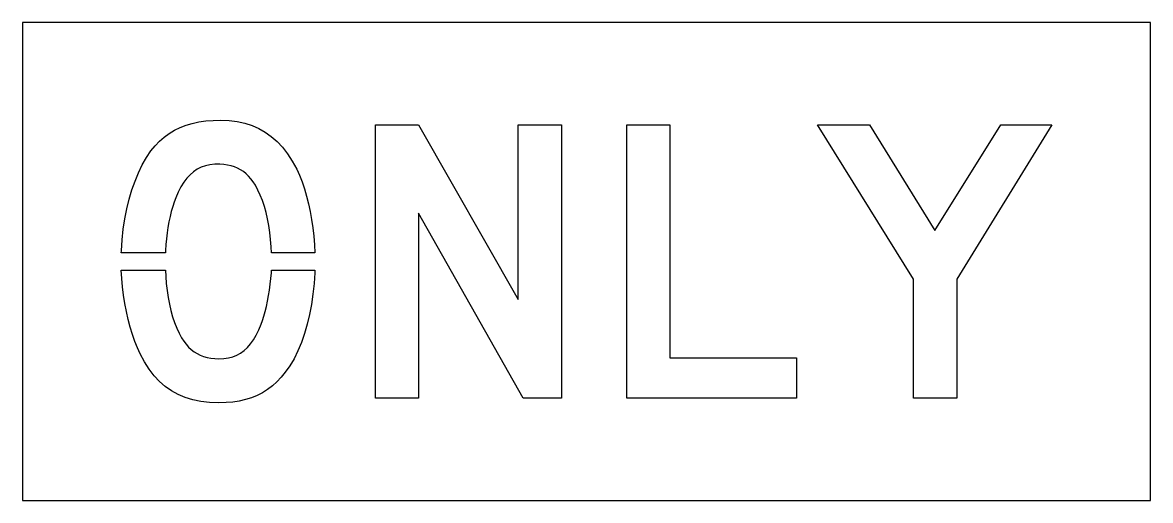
# Model space of a CAD drawing. Extents: x 0 to 33, y 0 to 14.
import ezdxf

# ---------------------------------------------------------------- set-up
doc = ezdxf.new("R2010")
doc.units = 0
doc.layers.add('CUT', color=7, linetype='Continuous')
doc.layers.add('OUTSIDE', color=1, linetype='Continuous')

msp = doc.modelspace()

# ---------------------------------------------------------------- linework, layer by layer
at = {"layer": 'CUT'}
for points in [[(7.2048, 8.0504), (7.168, 8.2456), (7.124, 8.4328), (7.0744, 8.612), (7.0184, 8.7824), (6.956, 8.9424), (6.888, 9.0928), (6.8136, 9.2312), (6.7488, 9.332), (6.6816, 9.4216), (6.612, 9.5016), (6.5376, 9.5728), (6.46, 9.6344), (6.3784, 9.688), (6.292, 9.7328), (6.2, 9.7704), (6.1032, 9.8), (6, 9.8232), (5.8904, 9.8392), (5.7744, 9.8488), (5.6248, 9.8488), (5.484, 9.8352), (5.352, 9.8064), (5.228, 9.7632), (5.112, 9.7048), (5.0032, 9.6312), (4.9008, 9.5432), (4.8056, 9.4392), (4.7168, 9.32), (4.6336, 9.1848), (4.556, 9.0336), (4.4832, 8.8664), (4.436, 8.7424), (4.3928, 8.6088), (4.3528, 8.4664), (4.316, 8.3168), (4.284, 8.1608), (4.2552, 8), (4.2312, 7.8352), (4.2112, 7.6672), (4.1952, 7.4968), (4.184, 7.3264), (4.1809, 7.251), (2.8891, 7.251), (2.8904, 7.3128), (2.9112, 7.6328), (2.9448, 7.9448), (2.9904, 8.248), (3.0488, 8.5416), (3.1184, 8.8248), (3.1992, 9.096), (3.2912, 9.3544), (3.3928, 9.5992), (3.504, 9.8296), (3.6248, 10.044), (3.7536, 10.2424), (3.8768, 10.3896), (4.0072, 10.5232), (4.1448, 10.6432), (4.2912, 10.7496), (4.4464, 10.8424), (4.6096, 10.9232), (4.7832, 10.9904), (4.9656, 11.0448), (5.1592, 11.0872), (5.3624, 11.1168), (5.5768, 11.1344), (5.8032, 11.14), (6.0488, 11.1312), (6.2832, 11.1024), (6.5048, 11.0552), (6.7144, 10.9872), (6.9136, 10.9), (7.1008, 10.7928), (7.2784, 10.6648), (7.4456, 10.5168), (7.6032, 10.3472), (7.7512, 10.156), (7.8896, 9.9432), (8.0208, 9.7088), (8.1016, 9.5272), (8.1768, 9.3336), (8.2456, 9.1296), (8.308, 8.9152), (8.364, 8.6928), (8.4136, 8.4632), (8.4552, 8.2264), (8.4904, 7.9848), (8.5176, 7.7392), (8.5376, 7.4896), (8.549, 7.251), (7.2852, 7.251), (7.2768, 7.4272), (7.2592, 7.6408), (7.2352, 7.8488)], [(11.5856, 3), (10.3224, 3), (10.3224, 11), (11.5856, 11), (14.5048, 5.8912), (14.5048, 11), (15.768, 11), (15.768, 3), (14.6448, 3), (11.5856, 8.4176)], [(18.94, 11), (18.94, 4.1792), (22.6456, 4.1792), (22.6456, 3), (17.6768, 3), (17.6768, 11)], [(26.0696, 6.4808), (23.2624, 11), (24.7784, 11), (26.6872, 7.912), (28.624, 11), (30.112, 11), (27.3328, 6.4808), (27.3328, 3), (26.0696, 3)], [(8.3288, 5.1616), (8.2496, 4.8872), (8.1584, 4.6256), (8.056, 4.3808), (7.9432, 4.1528), (7.8184, 3.9448), (7.6832, 3.7576), (7.5672, 3.6104), (7.4424, 3.4768), (7.3096, 3.3568), (7.1688, 3.2504), (7.02, 3.1576), (6.8624, 3.0768), (6.6968, 3.0096), (6.5232, 2.9552), (6.3416, 2.9128), (6.1512, 2.8832), (5.9528, 2.8656), (5.7464, 2.86), (5.4744, 2.8688), (5.2192, 2.8976), (4.9808, 2.9448), (4.7568, 3.0128), (4.548, 3.1), (4.3536, 3.2072), (4.1728, 3.3352), (4.004, 3.4832), (3.848, 3.6528), (3.7032, 3.844), (3.5688, 4.0568), (3.4448, 4.2912), (3.3632, 4.4672), (3.2864, 4.6584), (3.2152, 4.8624), (3.1496, 5.0768), (3.0904, 5.3016), (3.0376, 5.5336), (2.9928, 5.7712), (2.9544, 6.0128), (2.924, 6.2568), (2.9016, 6.5016), (2.888, 6.7456), (2.888, 6.749), (4.1797, 6.749), (4.1888, 6.564), (4.2056, 6.3552), (4.2296, 6.1488), (4.2608, 5.9472), (4.2976, 5.7512), (4.3408, 5.5616), (4.3912, 5.3808), (4.4472, 5.2096), (4.5096, 5.0496), (4.5776, 4.9024), (4.652, 4.7688), (4.7168, 4.668), (4.7856, 4.5768), (4.8584, 4.4944), (4.936, 4.4208), (5.0176, 4.3568), (5.1048, 4.3016), (5.1968, 4.2552), (5.2944, 4.2176), (5.3984, 4.188), (5.508, 4.1672), (5.624, 4.1552), (5.7464, 4.1512), (5.8896, 4.1576), (6.0232, 4.1768), (6.1488, 4.2104), (6.2664, 4.2568), (6.3768, 4.3176), (6.48, 4.3928), (6.5768, 4.4824), (6.668, 4.5872), (6.7536, 4.7072), (6.8336, 4.8432), (6.9096, 4.9944), (6.9816, 5.1616), (7.0232, 5.2736), (7.0632, 5.4), (7.1008, 5.5376), (7.1368, 5.684), (7.1696, 5.8392), (7.1992, 6), (7.2256, 6.1648), (7.248, 6.332), (7.2664, 6.4992), (7.2792, 6.6656), (7.2838, 6.749), (8.5488, 6.749), (8.5472, 6.6704), (8.528, 6.3568), (8.4968, 6.0472), (8.4528, 5.7432), (8.3968, 5.448)]]:
    msp.add_lwpolyline(points, close=True, dxfattribs=at)
at = {"layer": 'OUTSIDE'}
msp.add_lwpolyline([(0, 0), (33, 0), (33, 14), (0, 14)], close=True, dxfattribs=at)

doc.saveas('drawing.dxf')
